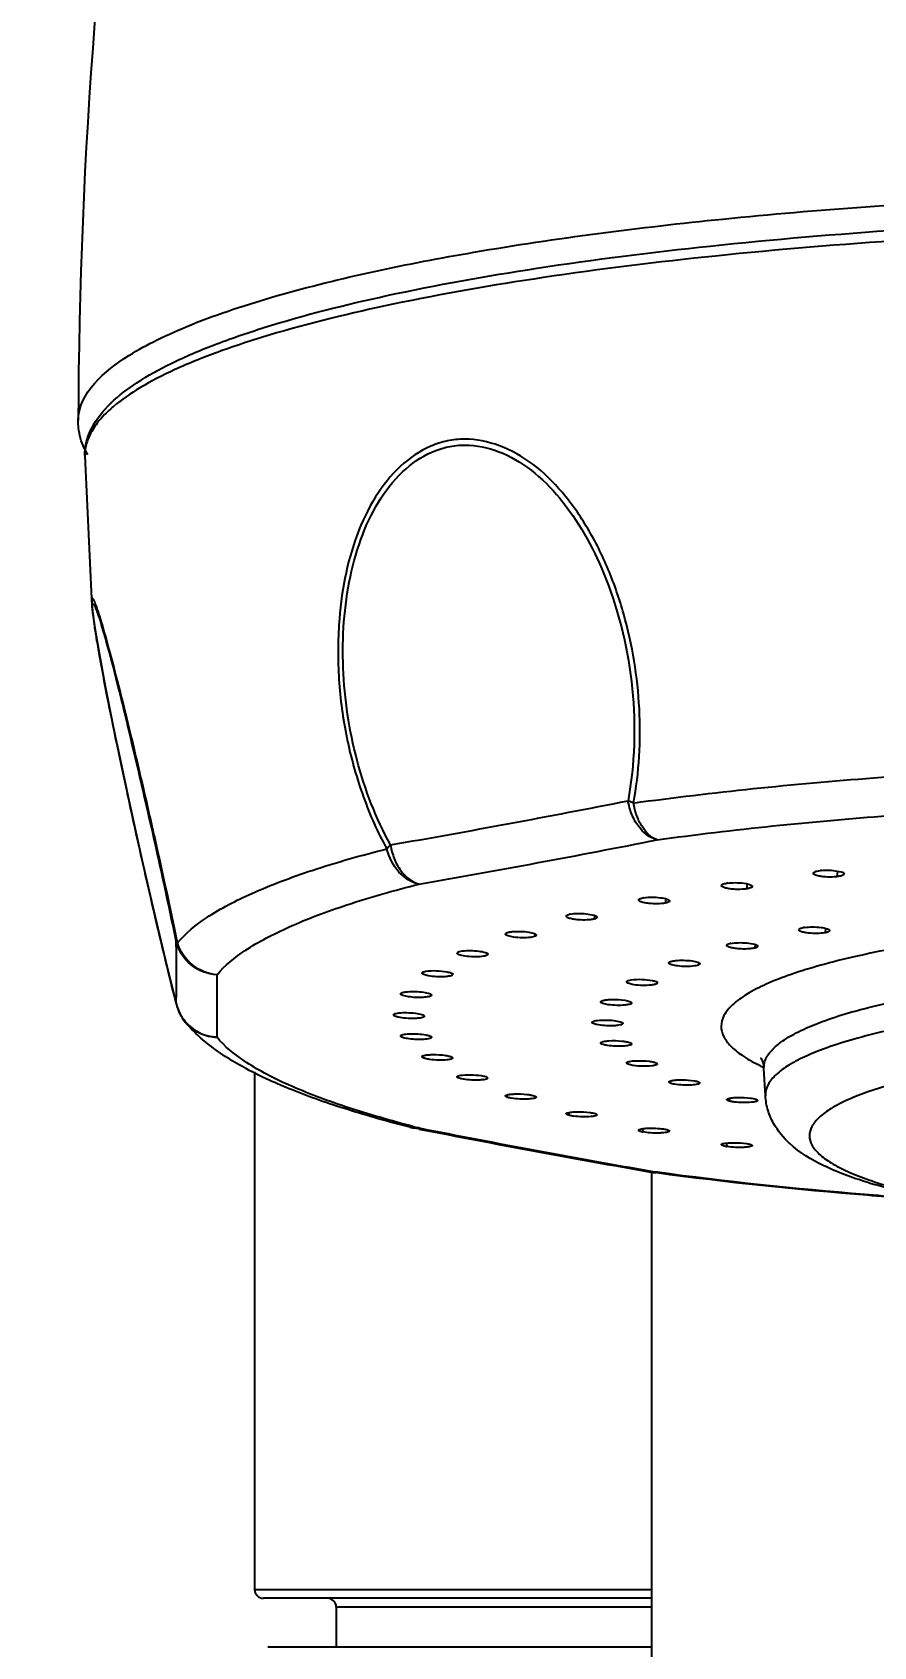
# Model space of a CAD drawing. Extents: x 0 to 1128, y 0 to 827.
# Drawn here: x 239.64 to 258.72, y 470.05 to 506.65 of the extents above; entities that cross this region are included whole.
import ezdxf

# ---------------------------------------------------------------- set-up
doc = ezdxf.new("R2010")
doc.units = 0
doc.header["$LTSCALE"] = 10
doc.header["$MEASUREMENT"] = 0
doc.header["$PDMODE"] = 3
doc.header["$PDSIZE"] = -10
doc.layers.get('0').update_dxf_attribs({"linetype": 'CONTINUOUS'})
doc.layers.get('DEFPOINTS').update_dxf_attribs({"linetype": 'CONTINUOUS'})
doc.layers.add('DEF_LAYER_ASSEM_MEMBER', color=7, linetype='CONTINUOUS')
doc.styles.add('Daelim Dimension', font='')
doc.styles.get('Daelim Dimension').set_extended_font_data('나눔고딕')
doc.dimstyles.new('DEFAULT', dxfattribs={"dimscale": 2, "dimtxt": 2, "dimasz": 2, "dimexe": 0, "dimexo": 2, "dimgap": 1, "dimtad": 1, "dimdec": 0, "dimzin": 9, "dimdsep": 46, "dimtxsty": 'Daelim Dimension', "dimcen": 0.5, "dimclrd": 5, "dimclre": 5, "dimclrt": 256, "dimadec": 1, "dimazin": 0, "dimtfac": 1, "dimtdec": 0, "dimtix": 1, "dimtmove": 0, "dimatfit": 3, "dimfxl": 1, "dimtolj": 1, "dimtzin": 1, "dimlwd": 9, "dimlwe": 9, "dimarcsym": 0})

# ---------------------------------------------------------------- blocks, each defined once
blk = doc.blocks.new('*D3')
at = {"color": 5, "lineweight": 9, "ltscale": 0.5, "transparency": 16777216}
for p, q in [((264.683, 541.259), (206.621, 541.259)), ((206.621, 537.259), (206.621, 346.147)), ((238.9, 342.147), (206.621, 342.147))]:
    blk.add_line(p, q, dxfattribs=at)
at = {"color": 5, "ltscale": 0.5, "transparency": 16777216}
for points in [[(205.954, 537.259), (207.287, 537.259), (206.621, 541.259)], [(205.954, 346.147), (207.287, 346.147), (206.621, 342.147)]]:
    blk.add_solid(points, dxfattribs=at)
at = {"layer": 'DEFPOINTS', "color": 0, "ltscale": 0.5, "transparency": 16777216}
for p in [(268.683, 541.259), (206.621, 342.147), (242.9, 342.147)]:
    blk.add_point(p, dxfattribs=at)
at = {"color": 7, "ltscale": 0.5, "transparency": 16777216, "insert": (199.177, 437.946), "char_height": 10, "attachment_point": 5, "rotation": 90, "style": 'Daelim Dimension'}
blk.add_mtext('\\A1;199', dxfattribs=at)

msp = doc.modelspace()

# ---------------------------------------------------------------- linework, layer by layer
at = {"layer": 'DEF_LAYER_ASSEM_MEMBER', "color": 7, "linetype": 'Continuous'}
for p, q in [((241.415, 498.237), (241.42, 498.242)), ((241.416, 498.237), (241.42, 498.241)), ((241.42, 498.242), (241.428, 498.249)), ((241.42, 498.241), (241.426, 498.247)), ((240.684, 497.847), (240.684, 497.851)), ((240.82, 497.222), (240.818, 497.226)), ((240.834, 497.057), (240.834, 497.05)), ((240.834, 497.05), (240.996, 493.647)), ((240.996, 493.647), (240.997, 493.635)), ((240.997, 493.635), (241.011, 493.501)), ((257.899, 487.635), (257.886, 487.507)), ((255.852, 487.343), (255.839, 487.23)), ((254.007, 487.006), (253.994, 486.908)), ((252.393, 486.627), (252.381, 486.546)), ((251.035, 486.211), (251.026, 486.149)), ((249.273, 485.772), (249.297, 485.8)), ((249.307, 485.804), (249.313, 485.806)), ((242.665, 485.608), (242.914, 484.602)), ((249.955, 485.766), (249.948, 485.723)), ((249.972, 485.745), (249.948, 485.723)), ((248.478, 485.318), (248.488, 485.337)), ((248.495, 485.341), (248.499, 485.343)), ((249.177, 485.29), (249.166, 485.275)), ((253.116, 485.119), (253.133, 485.142)), ((253.142, 485.146), (253.147, 485.148)), ((253.816, 485.097), (253.799, 485.079)), ((247.995, 484.848), (247.998, 484.859)), ((248.001, 484.863), (248.004, 484.866)), ((248.694, 484.819), (248.692, 484.813)), ((252.539, 484.683), (252.542, 484.685)), ((247.833, 484.371), (247.833, 484.373)), ((248.533, 484.344), (248.533, 484.342)), ((252.531, 484.666), (252.534, 484.678)), ((253.23, 484.643), (253.226, 484.635)), ((252.333, 484.2), (252.333, 484.203)), ((253.033, 484.18), (253.033, 484.178)), ((247.995, 483.893), (247.995, 483.894)), ((248.692, 483.874), (248.694, 483.864)), ((252.531, 483.734), (252.53, 483.735)), ((253.226, 483.725), (253.229, 483.713)), ((248.481, 483.416), (248.478, 483.423)), ((249.166, 483.412), (249.177, 483.395)), ((253.124, 483.27), (253.117, 483.281)), ((253.799, 483.281), (253.816, 483.259)), ((244.683, 483.079), (244.683, 471.347)), ((249.286, 482.952), (249.273, 482.967)), ((249.291, 482.984), (249.297, 482.946)), ((249.948, 482.965), (249.972, 482.94)), ((254.1, 482.829), (254.077, 482.849)), ((256.265, 482.541), (256.232, 483.16)), ((250.396, 482.512), (250.369, 482.533)), ((250.404, 482.558), (250.412, 482.506)), ((251.806, 482.158), (251.815, 482.095)), ((248.409, 481.786), (248.262, 481.814)), ((253.474, 481.792), (253.484, 481.719)), ((255.383, 481.467), (255.393, 481.386)), ((253.683, 480.809), (253.683, 466.852)), ((253.803, 480.79), (253.704, 480.804)), ((253.683, 471.147), (244.883, 471.147)), ((246.533, 470.947), (246.533, 470.047)), ((244.983, 470.047), (253.683, 470.047))]:
    msp.add_line(p, q, dxfattribs=at)
at = {"layer": 'DEF_LAYER_ASSEM_MEMBER', "color": 9, "linetype": 'Continuous'}
for p, q in [((241.481, 498.167), (241.47, 498.157)), ((240.834, 497.062), (240.834, 497.057)), ((257.63, 486.338), (257.617, 486.237)), ((256.034, 485.97), (256.022, 485.89)), ((254.748, 485.558), (254.739, 485.501)), ((253.805, 485.112), (253.799, 485.079)), ((242.908, 484.632), (242.914, 484.602)), ((252.533, 483.738), (252.534, 483.727)), ((253.128, 483.296), (253.133, 483.263)), ((254.107, 482.874), (254.115, 482.823)), ((256.232, 483.16), (256.231, 483.183)), ((256.264, 482.564), (256.265, 482.541)), ((255.446, 482.481), (255.456, 482.416)), ((248.261, 481.848), (248.205, 481.862)), ((248.413, 481.809), (248.262, 481.814)), ((253.67, 480.83), (253.708, 480.823)), ((253.808, 480.805), (253.704, 480.804)), ((253.708, 480.823), (253.808, 480.805)), ((244.683, 471.347), (253.683, 471.347)), ((253.683, 470.947), (246.533, 470.947))]:
    msp.add_line(p, q, dxfattribs=at)
at = {"layer": 'DEF_LAYER_ASSEM_MEMBER', "color": 7, "linetype": 'Continuous'}
msp.add_lwpolyline([(241.011, 493.501), (241.069, 493.095), (241.164, 492.539), (241.297, 491.831), (241.464, 490.989), (241.662, 490.037), (241.885, 489), (242.13, 487.899), (242.392, 486.757), (242.665, 485.608)], dxfattribs=at)
for centre, radius, start, end in [((362.193, 497.364), 121.509, 162.77531, 179.77007), ((242.476, 497.962), 1.813, 204.0786, 209.1175), ((257.635, 486.589), 1.065, 94.9673, 96.6952), ((255.522, 486.515), 0.855, 96.7046, 98.6959), ((253.608, 486.396), 0.643, 98.7337, 101.1284), ((251.925, 486.218), 0.447, 101.2128, 104.2452), ((257.252, 485.648), 0.716, 98.2601, 100.4717), ((255.569, 485.545), 0.458, 101.2905, 104.2499), ((243.885, 484.848), 1.002, 194.2262, 201.7581), ((243.888, 484.85), 1.006, 201.8175, 219.496), ((255.733, 483.134), 0.499, 3.0522, 6.6422), ((248.455, 482.796), 1, 255.783, 258.8909), ((300.596, 748.261), 271.538, 258.91922, 260.0476), ((253.607, 482.345), 0.637, 256.6809, 258.8555), ((255.536, 482.319), 0.943, 259.6264, 261.2872), ((253.839, 481.795), 1, 260.0487, 262.2308), ((244.883, 471.347), 0.2, 180, 270), ((246.333, 470.947), 0.2, 0, 90)]:
    msp.add_arc(centre, radius, start, end, dxfattribs=at)
at = {"layer": 'DEF_LAYER_ASSEM_MEMBER', "color": 9, "linetype": 'Continuous'}
for centre, radius, start, end in [((243.52, 495.759), 3.155, 130.533, 131.8295), ((86.27, 453.296), 160.025, 11.80996, 13.61145), ((384.335, 520.199), 145.826, 191.74119, 192.19966), ((206.531, 724.989), 240.325, 279.87946, 281.18513), ((207.094, 724.592), 240.824, 279.87946, 281.18513), ((165.891, 485.321), 77.02, 0.00262, 0.54074), ((175.1, 485.314), 67.811, 359.42385, 0.00918), ((165.04, 484.548), 78.795, 0.00831, 0.53506), ((243.847, 484.847), 0.964, 192.8794, 194.6659), ((243.863, 484.851), 0.98, 194.6934, 207.9027), ((243.869, 484.856), 0.987, 207.9671, 222.8723), ((174.4, 484.555), 69.435, 359.42997, 0.00306), ((258.113, 487.268), 4.498, 243.3886, 244.6358), ((258.258, 487.572), 4.835, 244.6248, 244.9549), ((248.364, 482.438), 0.631, 255.8241, 260.6759), ((255.805, 510.987), 30.101, 255.4844, 255.7836), ((248.366, 482.453), 0.647, 260.73, 274.1807), ((300.869, 748.937), 272.23, 258.89012, 260.01561), ((253.751, 481.292), 0.49, 260.077, 264.4745), ((253.752, 481.304), 0.502, 264.5304, 276.5113)]:
    msp.add_arc(centre, radius, start, end, dxfattribs=at)
for points, start_tangent, end_tangent in [([(245.175, 500.675), (249.651, 501.666), (255.302, 502.42), (261.779, 502.892), (268.683, 503.053)], (0.961108, 0.276174), (1, 0)), ([(268.683, 502.235), (259.43, 501.941), (255.135, 501.581), (251.228, 501.092), (247.821, 500.487), (245.01, 499.784), (243.854, 499.402), (242.876, 499.004), (242.084, 498.591), (241.481, 498.167)], (-1, 0), (-0.762953, -0.646454)), ([(241.416, 498.11), (241.284, 497.985), (240.99, 497.604)], (-0.745043, -0.667017), (-0.496226, -0.868194)), ([(240.99, 497.604), (240.874, 497.334), (240.834, 497.062)], (-0.496226, -0.868194), (-0.00527, -0.999986)), ([(253.272, 489.178), (253.403, 490.232), (253.406, 491.316), (253.052, 493.463), (252.701, 494.475), (252.235, 495.405), (251.661, 496.216), (250.988, 496.862), (250.234, 497.278), (249.446, 497.428), (249.055, 497.389), (248.678, 497.268), (247.992, 496.813), (247.428, 496.121), (247.006, 495.255), (246.731, 494.272), (246.595, 493.22)], (0.191596, 0.981474), (-0.066487, -0.997787)), ([(247.765, 488.228), (247.008, 490.145), (246.693, 492.242), (246.856, 494.315), (247.135, 495.266), (247.555, 496.101), (248.116, 496.757), (248.795, 497.173), (249.166, 497.272), (249.549, 497.292), (250.314, 497.107), (251.035, 496.658), (251.674, 495.998), (252.647, 494.261)], (-0.480943, 0.876752), (0.366926, -0.93025)), ([(252.647, 494.261), (253.244, 491.77), (253.149, 489.229)], (0.366926, -0.93025), (-0.182569, -0.983193)), ([(241.083, 493.674), (241.035, 493.784), (241.017, 493.812), (241.004, 493.821), (240.999, 493.817), (240.995, 493.809), (240.992, 493.795), (240.99, 493.776), (240.991, 493.722), (240.996, 493.646)], (-0.358533, 0.933517), (0.087578, -0.996158)), ([(241.561, 490.525), (241.344, 491.593), (241.169, 492.524), (241.102, 492.911), (241.052, 493.232), (241.021, 493.475), (241.011, 493.629)], (-0.20326, 0.979125), (0.007705, 0.99997)), ([(241.011, 493.629), (241.012, 493.661), (241.017, 493.681), (241.024, 493.689), (241.033, 493.685), (241.046, 493.669), (241.06, 493.642), (241.077, 493.605), (241.097, 493.556)], (0.007705, 0.99997), (0.354538, -0.935042)), ([(242.937, 486.008), (242.435, 488.328), (242.172, 489.482), (241.912, 490.588), (241.661, 491.61), (241.43, 492.503), (241.232, 493.217), (241.083, 493.674)], (-0.202307, 0.979322), (-0.358533, 0.933517)), ([(241.097, 493.556), (241.223, 493.167), (241.391, 492.571), (241.586, 491.819), (241.801, 490.955)], (0.354538, -0.935042), (0.236656, -0.971594)), ([(246.595, 493.22), (246.601, 491.895), (246.791, 490.575), (247.154, 489.307), (247.682, 488.138)], (-0.066487, -0.997787), (0.489992, -0.871727)), ([(253.272, 489.178), (258.715, 489.748), (264.73, 490.06)], (0.990821, 0.135181), (0.999593, 0.02853)), ([(242.908, 484.632), (242.364, 486.882), (241.803, 489.383)], (-0.245603, 0.969371), (-0.21126, 0.97743)), ([(253.273, 489.178), (253.24, 489.19), (253.149, 489.229)], (-0.93609, 0.351761), (-0.909554, 0.415585)), ([(253.808, 488.343), (253.387, 488.65), (253.237, 488.919), (253.149, 489.229)], (-0.968641, 0.248465), (-0.161109, 0.986937)), ([(253.808, 488.343), (253.474, 488.636), (253.35, 488.887), (253.273, 489.178)], (-0.946793, 0.321842), (-0.169963, 0.98545)), ([(253.808, 488.343), (259.062, 488.893), (264.868, 489.194)], (0.990821, 0.135181), (0.999593, 0.028531)), ([(242.937, 486.008), (243.596, 486.577), (244.618, 487.126), (245.986, 487.65), (247.682, 488.138)], (0.636716, 0.771098), (0.969371, 0.2456)), ([(247.765, 488.228), (247.743, 488.205), (247.683, 488.139)], (-0.712136, -0.702042), (-0.639611, -0.768699)), ([(248.413, 487.34), (247.957, 487.61), (247.683, 488.139)], (-0.980589, 0.196077), (-0.231348, 0.972871)), ([(247.765, 488.228), (247.849, 487.917), (247.996, 487.648), (248.413, 487.34)], (0.149454, -0.988769), (0.968182, -0.250247)), ([(243.832, 485.283), (244.469, 485.832), (245.455, 486.363), (246.776, 486.868), (248.413, 487.34)], (0.636719, 0.771096), (0.969371, 0.2456)), ([(282.106, 484.114), (282.041, 484.358), (281.848, 484.601), (281.528, 484.838), (281.084, 485.069), (280.521, 485.29), (279.843, 485.5), (279.059, 485.697), (278.174, 485.879), (276.14, 486.189), (273.82, 486.42), (271.302, 486.562), (268.683, 486.609), (266.064, 486.562), (263.547, 486.42), (261.226, 486.189), (259.192, 485.879), (258.307, 485.697), (257.523, 485.5), (256.846, 485.29), (256.282, 485.069), (255.839, 484.838), (255.519, 484.601), (255.325, 484.358), (255.261, 484.114)], (0, 1), (0, -1)), ([(242.937, 486.008), (242.927, 486.017), (242.908, 486.047)], (-0.755183, 0.655514), (-0.352005, 0.935998)), ([(243.832, 485.283), (243.239, 485.513), (242.908, 486.047)], (-0.998743, 0.05013), (-0.223553, 0.974692)), ([(243.832, 485.283), (243.273, 485.508), (242.937, 486.008)], (-0.996787, 0.0801), (-0.286247, 0.958156)), ([(256.254, 483.322), (256.38, 483.539), (256.615, 483.754), (256.959, 483.963), (257.407, 484.165), (258.599, 484.541), (260.15, 484.869), (262.006, 485.137), (264.098, 485.336), (268.693, 485.498), (273.287, 485.334), (275.378, 485.135), (277.231, 484.867), (278.779, 484.538), (279.968, 484.161), (280.414, 483.959), (280.756, 483.75), (280.99, 483.536), (281.113, 483.318)], (0.307837, 0.951439), (0.300179, -0.953883)), ([(281.102, 482.564), (281.042, 482.791), (280.863, 483.015), (280.567, 483.235), (280.156, 483.448), (279.635, 483.653), (279.009, 483.847), (278.283, 484.029), (277.464, 484.197), (275.583, 484.484), (273.436, 484.697), (271.106, 484.829), (268.683, 484.873), (266.26, 484.829), (263.931, 484.697), (261.784, 484.484), (259.902, 484.197), (259.083, 484.029), (258.357, 483.847), (257.731, 483.653), (257.21, 483.448), (256.799, 483.235), (256.503, 483.015), (256.324, 482.791), (256.264, 482.564)], (0, 1), (0, -1)), ([(243.832, 483.865), (243.433, 483.96), (243.112, 484.211)], (-0.999729, 0.023266), (-0.63684, 0.770996)), ([(243.145, 484.184), (243.457, 483.958), (243.832, 483.865)], (0.680561, -0.732692), (0.998701, -0.05095)), ([(255.261, 484.114), (255.313, 483.893), (255.472, 483.673), (255.734, 483.457), (256.098, 483.246)], (0, -1), (0.893972, -0.448122)), ([(248.205, 481.862), (246.646, 482.324), (245.387, 482.816), (244.445, 483.332), (243.832, 483.865)], (-0.967581, 0.252561), (-0.636719, 0.771096)), ([(280.103, 481.633), (280.048, 481.841), (279.884, 482.047), (279.611, 482.25), (279.234, 482.446), (278.755, 482.634), (278.178, 482.813), (277.511, 482.98), (276.758, 483.135), (275.028, 483.399), (273.053, 483.595), (270.911, 483.716), (268.683, 483.756), (266.455, 483.716), (264.313, 483.595), (262.338, 483.399), (260.608, 483.135), (259.855, 482.98), (259.188, 482.813), (258.612, 482.634), (258.132, 482.446), (257.755, 482.25), (257.483, 482.047), (257.318, 481.841), (257.263, 481.633)], (0, 1), (0, -1)), ([(256.231, 483.183), (256.254, 483.322)], (0, 1), (0.307837, 0.951439)), ([(257.263, 481.633), (257.318, 481.425), (257.483, 481.219), (257.755, 481.017), (258.132, 480.821), (258.612, 480.632), (259.188, 480.454), (259.855, 480.286), (260.608, 480.132), (262.338, 479.868), (264.313, 479.672), (266.455, 479.551), (268.683, 479.51), (270.911, 479.551), (273.053, 479.672), (275.028, 479.868), (276.758, 480.132), (277.511, 480.286), (278.178, 480.454), (278.755, 480.632), (279.234, 480.821), (279.611, 481.017), (279.884, 481.219), (280.048, 481.425), (280.103, 481.633)], (0, -1), (0, 1)), ([(260.19, 480.174), (258.507, 480.3), (253.808, 480.805)], (-0.997781, 0.066577), (-0.990821, 0.135181))]:
    msp.add_spline(points, degree=3, dxfattribs=dict(at, start_tangent=start_tangent, end_tangent=end_tangent))
at = {"layer": 'DEF_LAYER_ASSEM_MEMBER', "color": 7, "linetype": 'Continuous'}
for points, start_tangent, end_tangent in [([(241.426, 498.247), (242.016, 498.708), (242.795, 499.147), (243.755, 499.562), (244.894, 499.957), (247.682, 500.682), (251.086, 501.304), (255.009, 501.808), (259.335, 502.178), (268.683, 502.481), (278.031, 502.178), (282.358, 501.808), (286.28, 501.304), (289.684, 500.681), (292.472, 499.957), (293.611, 499.562), (294.571, 499.146), (295.35, 498.708), (295.941, 498.247)], (0.720362, 0.693598), (0.720348, -0.693613)), ([(240.684, 497.851), (241.833, 499.324), (242.471, 499.677), (243.243, 500.022), (245.175, 500.675)], (0.004101, 0.999992), (0.961108, 0.276174)), ([(240.834, 497.059), (240.875, 497.378), (240.99, 497.679), (241.415, 498.237)], (0, 1), (0.717128, 0.696941)), ([(240.818, 497.226), (240.693, 497.683), (240.684, 497.846)], (-0.404544, 0.914519), (0, 1)), ([(257.349, 487.581), (257.389, 487.619), (257.441, 487.635), (257.511, 487.646)], (-0.174922, 0.984582), (0.993094, 0.11732)), ([(257.543, 487.649), (257.605, 487.653), (257.802, 487.648)], (0.996224, 0.086818), (0.995939, -0.090027)), ([(257.802, 487.648), (257.984, 487.615), (258.034, 487.591), (258.048, 487.566)], (0.995939, -0.090027), (-0.177818, -0.984063)), ([(255.266, 487.301), (255.296, 487.335), (255.337, 487.349), (255.393, 487.36)], (-0.178968, 0.983855), (0.988352, 0.152187)), ([(255.585, 487.22), (255.464, 487.23), (255.363, 487.249), (255.294, 487.274), (255.266, 487.301)], (-0.998954, 0.045733), (-0.178968, 0.983855)), ([(255.422, 487.364), (255.481, 487.369), (255.676, 487.369)], (0.993113, 0.117163), (0.997916, -0.064524)), ([(255.676, 487.369), (255.888, 487.336), (255.923, 487.324), (255.948, 487.31), (255.966, 487.283)], (0.997916, -0.064524), (-0.174217, -0.984707)), ([(255.966, 487.283), (255.93, 487.253), (255.839, 487.23)], (-0.174217, -0.984707), (-0.988333, -0.152311)), ([(257.625, 487.502), (257.518, 487.514), (257.431, 487.533), (257.372, 487.556), (257.349, 487.581)], (-0.997539, 0.07011), (-0.174922, 0.984582)), ([(257.886, 487.507), (257.826, 487.502), (257.625, 487.502)], (-0.99314, -0.116927), (-0.997539, 0.07011)), ([(258.048, 487.566), (258.035, 487.548), (258.002, 487.531), (257.886, 487.507)], (-0.177818, -0.984063), (-0.993082, -0.117426)), ([(253.39, 486.975), (253.411, 487.004), (253.442, 487.016), (253.484, 487.027)], (-0.17846, 0.983947), (0.980918, 0.19442)), ([(253.411, 486.951), (253.403, 486.957), (253.39, 486.975)], (-0.853959, 0.52034), (-0.17846, 0.983947)), ([(253.422, 486.945), (253.411, 486.951)], (-0.897803, 0.440397), (-0.853959, 0.52034)), ([(253.621, 486.9), (253.503, 486.919), (253.422, 486.945)], (-0.994289, 0.10672), (-0.897803, 0.440397)), ([(253.511, 487.031), (253.69, 487.043), (253.884, 487.031)], (0.988297, 0.152542), (0.991897, -0.127041)), ([(253.994, 486.908), (253.821, 486.892), (253.621, 486.9)], (-0.981029, -0.193862), (-0.994289, 0.10672)), ([(253.884, 487.031), (254.037, 486.998), (254.078, 486.976), (254.089, 486.954)], (0.991897, -0.127041), (-0.176353, -0.984327)), ([(254.089, 486.954), (254.062, 486.929), (253.994, 486.908)], (-0.176353, -0.984327), (-0.980888, -0.194571)), ([(255.839, 487.23), (255.783, 487.224), (255.585, 487.22)], (-0.988422, -0.151729), (-0.998954, 0.045733)), ([(251.749, 486.608), (251.763, 486.631), (251.815, 486.652)], (-0.176894, 0.98423), (0.968716, 0.248172)), ([(252.022, 486.529), (251.916, 486.542), (251.829, 486.561), (251.772, 486.583), (251.749, 486.608)], (-0.996774, 0.080262), (-0.176894, 0.98423)), ([(251.838, 486.657), (252.006, 486.673), (252.202, 486.666)], (0.980675, 0.195645), (0.995113, -0.098745)), ([(252.281, 486.53), (252.221, 486.526), (252.022, 486.529)], (-0.99549, -0.094868), (-0.996774, 0.080262)), ([(252.202, 486.666), (252.384, 486.632), (252.434, 486.608), (252.448, 486.584)], (0.995113, -0.098745), (-0.176329, -0.984331)), ([(252.381, 486.546), (252.36, 486.541), (252.281, 486.53)], (-0.968899, -0.247456), (-0.99549, -0.094868)), ([(252.448, 486.584), (252.429, 486.563), (252.381, 486.546)], (-0.176329, -0.984331), (-0.968666, -0.248366)), ([(250.369, 486.205), (250.371, 486.214), (250.385, 486.228), (250.412, 486.241)], (-0.177836, 0.98406), (0.947174, 0.320721)), ([(250.37, 486.2), (250.37, 486.203), (250.369, 486.205)], (-0.416351, 0.909204), (-0.177836, 0.98406)), ([(250.556, 486.137), (250.428, 486.165), (250.389, 486.182), (250.37, 486.2)], (-0.989626, 0.143671), (-0.416351, 0.909204)), ([(250.412, 486.241), (250.432, 486.246)], (0.947594, 0.319477), (0.968003, 0.250939)), ([(250.432, 486.246), (250.452, 486.251), (250.526, 486.262)], (0.968003, 0.250939), (0.995045, 0.099422)), ([(250.526, 486.262), (250.714, 486.267), (250.904, 486.249)], (0.995045, 0.099422), (0.986687, -0.16263)), ([(250.904, 486.249), (251.028, 486.217), (251.06, 486.198), (251.069, 486.179)], (0.986687, -0.16263), (-0.176698, -0.984265)), ([(251.025, 486.149), (251.007, 486.143), (250.937, 486.13)], (-0.947503, -0.319746), (-0.991832, -0.127549)), ([(251.069, 486.179), (251.065, 486.171), (251.025, 486.149)], (-0.176698, -0.984265), (-0.947084, -0.320986)), ([(257.02, 486.3), (257.044, 486.329), (257.077, 486.342), (257.122, 486.352)], (-0.179513, 0.983756), (0.983141, 0.182848)), ([(257.047, 486.274), (257.036, 486.28), (257.02, 486.3)], (-0.88886, 0.458178), (-0.179513, 0.983756)), ([(257.242, 486.23), (257.125, 486.248), (257.047, 486.274)], (-0.994538, 0.104378), (-0.88886, 0.458178)), ([(257.149, 486.357), (257.331, 486.368), (257.525, 486.357)], (0.989524, 0.14437), (0.992072, -0.125674)), ([(257.617, 486.237), (257.441, 486.221), (257.242, 486.23)], (-0.983189, -0.182591), (-0.994538, 0.104378)), ([(257.525, 486.357), (257.67, 486.325), (257.709, 486.305), (257.719, 486.284)], (0.992072, -0.125674), (-0.175369, -0.984503)), ([(257.719, 486.284), (257.69, 486.258), (257.617, 486.237)], (-0.175369, -0.984503), (-0.983115, -0.182987)), ([(249.297, 485.8), (249.307, 485.804)], (0.905776, 0.423756), (0.936091, 0.351759)), ([(249.313, 485.806), (249.329, 485.811), (249.395, 485.824)], (0.945239, 0.32638), (0.991079, 0.133275)), ([(249.395, 485.824), (249.574, 485.833), (249.769, 485.82)], (0.991079, 0.133275), (0.991478, -0.130275)), ([(249.769, 485.82), (249.921, 485.787), (249.961, 485.766), (249.972, 485.745)], (0.991478, -0.130275), (-0.183864, -0.982952)), ([(250.937, 486.13), (250.752, 486.122), (250.556, 486.137)], (-0.991832, -0.127549), (-0.989626, 0.143671)), ([(255.389, 485.946), (255.404, 485.969), (255.456, 485.989)], (-0.176857, 0.984237), (0.968763, 0.24799)), ([(255.664, 485.872), (255.557, 485.883), (255.47, 485.901), (255.412, 485.923), (255.389, 485.946)], (-0.997456, 0.071284), (-0.176857, 0.984237)), ([(255.479, 485.995), (255.647, 486.011), (255.843, 486.005)], (0.980386, 0.197089), (0.995926, -0.090178)), ([(255.922, 485.874), (255.861, 485.869), (255.664, 485.872)], (-0.995079, -0.099083), (-0.997456, 0.071284)), ([(255.843, 486.005), (256.025, 485.974), (256.074, 485.951), (256.089, 485.928)], (0.995926, -0.090178), (-0.176344, -0.984329)), ([(256.022, 485.89), (256, 485.885), (255.922, 485.874)], (-0.968852, -0.247641), (-0.995079, -0.099083)), ([(256.089, 485.928), (256.07, 485.908), (256.022, 485.89)], (-0.176344, -0.984329), (-0.968714, -0.24818)), ([(249.274, 485.768), (249.274, 485.77), (249.273, 485.772)], (-0.435008, 0.900427), (-0.173151, 0.984895)), ([(249.5, 485.7), (249.345, 485.729), (249.297, 485.748), (249.274, 485.768)], (-0.993515, 0.113702), (-0.435008, 0.900427)), ([(249.874, 485.703), (249.699, 485.69), (249.5, 485.7)], (-0.986011, -0.166681), (-0.993515, 0.113702)), ([(249.948, 485.723), (249.934, 485.717), (249.874, 485.703)], (-0.905593, -0.424148), (-0.986011, -0.166681)), ([(254.077, 485.549), (254.078, 485.558), (254.115, 485.583)], (-0.177503, 0.98412), (0.939371, 0.342903)), ([(254.08, 485.543), (254.078, 485.546), (254.077, 485.549)], (-0.506633, 0.862162), (-0.177503, 0.98412)), ([(254.274, 485.483), (254.142, 485.509), (254.101, 485.526), (254.08, 485.543)], (-0.992118, 0.12531), (-0.506633, 0.862162)), ([(254.115, 485.583), (254.134, 485.589)], (0.939665, 0.342095), (0.963089, 0.269185)), ([(254.134, 485.589), (254.153, 485.593), (254.225, 485.605)], (0.963089, 0.269185), (0.993675, 0.112296)), ([(254.225, 485.605), (254.412, 485.612), (254.603, 485.597)], (0.993675, 0.112296), (0.989523, -0.144373)), ([(254.654, 485.482), (254.472, 485.471), (254.274, 485.483)], (-0.989969, -0.141286), (-0.992118, 0.12531)), ([(254.603, 485.597), (254.733, 485.567), (254.767, 485.548), (254.777, 485.529)], (0.989523, -0.144373), (-0.177643, -0.984095)), ([(254.739, 485.501), (254.722, 485.495), (254.654, 485.482)], (-0.939561, -0.342382), (-0.989969, -0.141286)), ([(254.777, 485.529), (254.773, 485.522), (254.739, 485.501)], (-0.177643, -0.984095), (-0.939267, -0.343187)), ([(248.621, 485.259), (248.518, 485.287), (248.489, 485.302), (248.477, 485.318)], (-0.983468, 0.181085), (-0.169472, 0.985535)), ([(248.488, 485.337), (248.491, 485.339), (248.495, 485.341)], (0.811383, 0.584514), (0.880048, 0.474885)), ([(248.499, 485.343), (248.512, 485.349), (248.568, 485.363)], (0.899474, 0.436975), (0.984693, 0.1743)), ([(248.568, 485.363), (248.801, 485.376), (249.049, 485.35)], (0.984693, 0.1743), (0.980365, -0.197191)), ([(249.007, 485.24), (248.811, 485.238), (248.621, 485.259)], (-0.997018, -0.077175), (-0.983468, 0.181085)), ([(249.166, 485.275), (249.108, 485.254), (249.007, 485.24)], (-0.810952, -0.585113), (-0.997018, -0.077175)), ([(249.049, 485.35), (249.146, 485.322), (249.177, 485.29)], (0.980365, -0.197191), (-0.181321, -0.983424)), ([(253.243, 485.065), (253.152, 485.09), (253.127, 485.104), (253.116, 485.119)], (-0.981757, 0.190138), (-0.168949, 0.985625)), ([(253.133, 485.142), (253.137, 485.144), (253.142, 485.146)], (0.868606, 0.495503), (0.913022, 0.407911)), ([(253.147, 485.148), (253.161, 485.154), (253.222, 485.167)], (0.925814, 0.377981), (0.987413, 0.158163)), ([(253.222, 485.167), (253.462, 485.179), (253.705, 485.153)], (0.987413, 0.158163), (0.977893, -0.209107)), ([(253.628, 485.045), (253.429, 485.043), (253.243, 485.065)], (-0.997502, -0.070638), (-0.981757, 0.190138)), ([(253.799, 485.079), (253.733, 485.058), (253.628, 485.045)], (-0.868335, -0.495979), (-0.997502, -0.070638)), ([(253.705, 485.153), (253.79, 485.127), (253.816, 485.097)], (0.977893, -0.209107), (-0.184026, -0.982921)), ([(248.175, 484.785), (248.046, 484.813), (248.01, 484.831), (247.995, 484.848)], (-0.989312, 0.145817), (-0.177177, 0.984179)), ([(247.998, 484.859), (247.999, 484.861), (248.001, 484.863)], (0.565745, 0.824581), (0.743893, 0.668298)), ([(248.004, 484.866), (248.013, 484.871), (248.058, 484.886)], (0.792348, 0.61007), (0.973945, 0.226783)), ([(248.058, 484.886), (248.078, 484.89), (248.153, 484.9)], (0.973945, 0.226783), (0.996477, 0.083867)), ([(248.153, 484.9), (248.333, 484.903), (248.516, 484.887), (248.65, 484.856), (248.685, 484.838), (248.694, 484.819)], (0.996477, 0.083867), (-0.174465, -0.984663)), ([(248.692, 484.813), (248.671, 484.798), (248.631, 484.786), (248.503, 484.77), (248.338, 484.769), (248.175, 484.785)], (-0.564622, -0.82535), (-0.989312, 0.145817)), ([(252.534, 484.678), (252.537, 484.68), (252.539, 484.683)], (0.650611, 0.759411), (0.790191, 0.612861)), ([(252.542, 484.685), (252.552, 484.69), (252.6, 484.706)], (0.827528, 0.561425), (0.975827, 0.218545)), ([(252.6, 484.706), (252.621, 484.71), (252.698, 484.719)], (0.975827, 0.218545), (0.996447, 0.084219)), ([(252.698, 484.719), (252.789, 484.724), (253.076, 484.706)], (0.996447, 0.084219), (0.987273, -0.159035)), ([(253.076, 484.706), (253.192, 484.677), (253.222, 484.66), (253.23, 484.643)], (0.987273, -0.159035), (-0.175555, -0.98447)), ([(247.833, 484.373), (247.834, 484.376), (247.835, 484.38)], (0.005339, 0.999986), (0.504676, 0.863309)), ([(247.938, 484.322), (247.863, 484.346), (247.833, 484.371)], (-0.97588, 0.218307), (-0.179515, 0.983755)), ([(247.835, 484.38), (247.84, 484.386), (247.873, 484.402)], (0.504676, 0.863309), (0.954413, 0.298488)), ([(247.873, 484.402), (247.89, 484.406), (247.956, 484.417)], (0.954413, 0.298488), (0.993217, 0.116275)), ([(248.533, 484.342), (248.515, 484.324), (248.47, 484.309), (248.401, 484.298), (248.313, 484.293), (248.115, 484.297), (247.938, 484.322)], (-0.180117, -0.983645), (-0.97588, 0.218307)), ([(247.956, 484.417), (248.135, 484.425), (248.33, 484.411), (248.478, 484.381), (248.519, 484.363), (248.533, 484.344)], (0.993217, 0.116275), (0.004382, -0.99999)), ([(252.701, 484.605), (252.579, 484.632), (252.544, 484.649), (252.53, 484.666)], (-0.98957, 0.144055), (-0.175257, 0.984523)), ([(253.088, 484.596), (252.898, 484.589), (252.701, 484.605)], (-0.994123, -0.108259), (-0.98957, 0.144055)), ([(253.226, 484.635), (253.179, 484.612), (253.088, 484.596)], (-0.649729, -0.760166), (-0.994123, -0.108259)), ([(243.661, 483.686), (243.51, 483.809), (243.112, 484.211)], (-0.788661, 0.614828), (-0.636719, 0.771096)), ([(247.995, 483.894), (248.007, 483.911), (248.046, 483.926), (248.192, 483.944), (248.386, 483.942), (248.567, 483.92)], (-0.109279, 0.994011), (0.982417, -0.186702)), ([(252.333, 484.203), (252.334, 484.206), (252.335, 484.209)], (0.003616, 0.999993), (0.501985, 0.864876)), ([(252.439, 484.153), (252.363, 484.175), (252.333, 484.2)], (-0.977854, 0.20929), (-0.179578, 0.983744)), ([(252.335, 484.209), (252.34, 484.215), (252.373, 484.232)], (0.501985, 0.864876), (0.952057, 0.305919)), ([(252.373, 484.232), (252.39, 484.236), (252.456, 484.248)], (0.952057, 0.305919), (0.992183, 0.124792)), ([(253.033, 484.178), (253.015, 484.16), (252.97, 484.145), (252.901, 484.133), (252.814, 484.127), (252.615, 484.13), (252.439, 484.153)], (-0.180142, -0.983641), (-0.977854, 0.20929)), ([(252.456, 484.248), (252.635, 484.257), (252.83, 484.246), (252.978, 484.217), (253.019, 484.199), (253.033, 484.18)], (0.992183, 0.124792), (0.002662, -0.999996)), ([(248.209, 481.826), (246.771, 482.232), (245.533, 482.671), (244.5, 483.148), (243.661, 483.686)], (-0.969371, 0.2456), (-0.788661, 0.614828)), ([(247.998, 483.887), (247.996, 483.89), (247.995, 483.893)], (-0.55846, 0.829531), (-0.158111, 0.987421)), ([(248.523, 483.819), (248.359, 483.817), (248.191, 483.83), (248.06, 483.856), (248.019, 483.871), (247.998, 483.887)], (-0.997844, -0.065627), (-0.563423, 0.826169)), ([(248.694, 483.864), (248.681, 483.849), (248.646, 483.836), (248.523, 483.819)], (-0.176807, -0.984246), (-0.997844, -0.065627)), ([(248.567, 483.92), (248.651, 483.899), (248.692, 483.874)], (0.982417, -0.186702), (0.564483, -0.825445)), ([(252.53, 483.735), (252.55, 483.757), (252.614, 483.776)], (-0.175269, 0.984521), (0.984363, 0.176153)), ([(252.534, 483.727), (252.532, 483.73), (252.531, 483.734)], (-0.646457, 0.762951), (-0.272113, 0.962265)), ([(252.678, 483.681), (252.583, 483.702), (252.534, 483.727)], (-0.987398, 0.158254), (-0.648828, 0.760935)), ([(252.614, 483.776), (252.637, 483.779), (252.718, 483.787)], (0.984363, 0.176153), (0.998057, 0.062311)), ([(253.069, 483.666), (252.872, 483.663), (252.678, 483.681)], (-0.996537, -0.08315), (-0.987398, 0.158254)), ([(252.718, 483.787), (253.008, 483.781), (253.094, 483.769)], (0.998057, 0.062311), (0.985514, -0.169596)), ([(253.23, 483.713), (253.217, 483.698), (253.184, 483.685), (253.069, 483.666)], (-0.174683, -0.984625), (-0.996537, -0.08315)), ([(253.094, 483.769), (253.181, 483.748), (253.226, 483.725)], (0.985514, -0.169596), (0.649664, -0.760221)), ([(248.477, 483.423), (248.492, 483.442), (248.541, 483.457)], (-0.173879, 0.984767), (0.978779, 0.204919)), ([(248.488, 483.409), (248.481, 483.416)], (-0.808659, 0.588277), (-0.628552, 0.777768)), ([(248.652, 483.364), (248.548, 483.385), (248.488, 483.409)], (-0.990102, 0.140352), (-0.810462, 0.585791)), ([(248.541, 483.457), (248.561, 483.461), (248.636, 483.47)], (0.978779, 0.204919), (0.997266, 0.073898)), ([(248.636, 483.47), (248.726, 483.473), (249.014, 483.455)], (0.997266, 0.073898), (0.98877, -0.149447)), ([(249.042, 483.353), (248.851, 483.348), (248.652, 483.364)], (-0.995414, -0.095663), (-0.990102, 0.140352)), ([(249.014, 483.455), (249.11, 483.435), (249.166, 483.412)], (0.98877, -0.149447), (0.810848, -0.585257)), ([(249.177, 483.395), (249.166, 483.382), (249.139, 483.37), (249.042, 483.353)], (-0.168128, -0.985765), (-0.995414, -0.095663)), ([(253.116, 483.281), (253.128, 483.298), (253.168, 483.313)], (-0.177611, 0.984101), (0.96897, 0.247179)), ([(253.133, 483.263), (253.124, 483.27)], (-0.867362, 0.497678), (-0.75759, 0.652731)), ([(253.202, 483.24), (253.18, 483.245), (253.133, 483.263)], (-0.973609, 0.22822), (-0.868052, 0.496473)), ([(253.168, 483.313), (253.187, 483.318), (253.258, 483.328)], (0.96897, 0.247179), (0.995066, 0.099215)), ([(253.698, 483.219), (253.443, 483.211), (253.202, 483.24)], (-0.992264, -0.124145), (-0.973609, 0.22822)), ([(253.258, 483.328), (253.345, 483.333), (253.634, 483.321)], (0.995066, 0.099215), (0.991984, -0.126361)), ([(253.634, 483.321), (253.736, 483.303), (253.799, 483.281)], (0.991984, -0.126361), (0.868296, -0.496046)), ([(253.816, 483.259), (253.807, 483.247), (253.783, 483.236), (253.698, 483.219)], (-0.167754, -0.985829), (-0.992264, -0.124145)), ([(256.174, 483.375), (256.161, 483.389), (256.175, 483.365), (256.19, 483.336), (256.205, 483.297), (256.229, 483.191)], (-0.712646, 0.701523), (0.115709, -0.993283)), ([(249.273, 482.967), (249.274, 482.975), (249.288, 482.986), (249.313, 482.995)], (-0.181524, 0.983387), (0.962123, 0.272614)), ([(249.297, 482.946), (249.286, 482.952)], (-0.904651, 0.426153), (-0.837671, 0.546175)), ([(249.373, 482.923), (249.35, 482.929), (249.297, 482.946)], (-0.978064, 0.208304), (-0.905374, 0.424615)), ([(249.313, 482.995), (249.33, 483), (249.396, 483.01)], (0.962123, 0.272614), (0.994435, 0.105355)), ([(249.757, 482.895), (249.553, 482.9), (249.373, 482.923)], (-0.999482, -0.032191), (-0.978064, 0.208304)), ([(249.396, 483.01), (249.642, 483.014), (249.878, 482.986)], (0.994435, 0.105355), (0.976537, -0.21535)), ([(249.972, 482.94), (249.955, 482.924), (249.911, 482.91), (249.843, 482.9), (249.757, 482.895)], (-0.171943, -0.985107), (-0.999482, -0.032191)), ([(249.878, 482.986), (249.899, 482.981), (249.948, 482.965)], (0.976537, -0.21535), (0.905529, -0.424284)), ([(254.077, 482.849), (254.101, 482.872), (254.177, 482.89)], (-0.183986, 0.982929), (0.989532, 0.144313)), ([(254.177, 482.89), (254.201, 482.893), (254.286, 482.9)], (0.989532, 0.144313), (0.998925, 0.046359)), ([(254.286, 482.9), (254.381, 482.901), (254.659, 482.879)], (0.998925, 0.046359), (0.984131, -0.177441)), ([(254.659, 482.879), (254.682, 482.874), (254.739, 482.859)], (0.984131, -0.177441), (0.93954, -0.342439)), ([(254.739, 482.859), (254.756, 482.851), (254.777, 482.829)], (0.939288, -0.343129), (-0.177314, -0.984154)), ([(250.369, 482.533), (250.391, 482.554), (250.461, 482.571)], (-0.182172, 0.983267), (0.989719, 0.143029)), ([(250.412, 482.506), (250.396, 482.512)], (-0.947052, 0.321081), (-0.917959, 0.396674)), ([(250.502, 482.485), (250.475, 482.489), (250.412, 482.506)], (-0.98618, 0.165678), (-0.94739, 0.320081)), ([(250.461, 482.571), (250.484, 482.574), (250.567, 482.58)], (0.989719, 0.143029), (0.999067, 0.04318)), ([(250.893, 482.466), (250.693, 482.465), (250.502, 482.485)], (-0.998299, -0.058308), (-0.98618, 0.165678)), ([(250.567, 482.58), (250.857, 482.571), (250.942, 482.559)], (0.999067, 0.04318), (0.985227, -0.171252)), ([(251.069, 482.508), (251.055, 482.494), (251.019, 482.481), (250.893, 482.466)], (-0.177734, -0.984079), (-0.998299, -0.058308)), ([(250.942, 482.559), (250.966, 482.554), (251.025, 482.539)], (0.985227, -0.171252), (0.947463, -0.319865)), ([(251.025, 482.539), (251.059, 482.523), (251.069, 482.508)], (0.947124, -0.320867), (-0.177734, -0.984079)), ([(254.115, 482.823), (254.1, 482.829)], (-0.939199, 0.343372), (-0.902958, 0.429729)), ([(254.202, 482.801), (254.176, 482.806), (254.115, 482.823)], (-0.985293, 0.170875), (-0.939451, 0.342684)), ([(254.592, 482.783), (254.391, 482.782), (254.202, 482.801)], (-0.998052, -0.06239), (-0.985293, 0.170875)), ([(254.777, 482.829), (254.762, 482.814), (254.724, 482.801), (254.592, 482.783)], (-0.177314, -0.984154), (-0.998052, -0.06239)), ([(255.389, 482.45), (255.398, 482.465), (255.429, 482.478), (255.549, 482.497)], (-0.175731, 0.984438), (0.99673, 0.080807)), ([(255.549, 482.497), (255.639, 482.501), (255.926, 482.487)], (0.99673, 0.080807), (0.991336, -0.131354)), ([(255.926, 482.487), (255.953, 482.483), (256.022, 482.47)], (0.991336, -0.131354), (0.968839, -0.24769)), ([(256.819, 481.453), (256.449, 481.912), (256.324, 482.205), (256.265, 482.541)], (-0.7368, 0.67611), (-0.053265, 0.99858)), ([(251.748, 482.128), (251.757, 482.142), (251.788, 482.155), (251.908, 482.172)], (-0.175628, 0.984457), (0.997515, 0.070459)), ([(251.795, 482.1), (251.762, 482.114), (251.748, 482.128)], (-0.954088, 0.299526), (-0.175628, 0.984457)), ([(251.908, 482.172), (251.998, 482.176), (252.286, 482.16)], (0.997515, 0.070459), (0.990846, -0.134998)), ([(252.286, 482.16), (252.313, 482.156), (252.381, 482.142)], (0.990846, -0.134998), (0.968873, -0.24756)), ([(252.381, 482.142), (252.433, 482.124), (252.448, 482.105)], (0.968693, -0.248261), (-0.17687, -0.984234)), ([(255.436, 482.422), (255.402, 482.436), (255.389, 482.45)], (-0.953593, 0.301099), (-0.175731, 0.984438)), ([(255.456, 482.416), (255.436, 482.422)], (-0.968687, 0.248285), (-0.953593, 0.301099)), ([(255.558, 482.398), (255.529, 482.402), (255.456, 482.416)], (-0.992009, 0.12617), (-0.968799, 0.247847)), ([(255.95, 482.391), (255.757, 482.384), (255.558, 482.398)], (-0.995041, -0.099471), (-0.992009, 0.12617)), ([(256.089, 482.432), (256.078, 482.419), (256.05, 482.408), (255.95, 482.391)], (-0.176849, -0.984238), (-0.995041, -0.099471)), ([(256.022, 482.47), (256.073, 482.451), (256.089, 482.432)], (0.968727, -0.24813), (-0.176849, -0.984238)), ([(251.815, 482.095), (251.795, 482.1)], (-0.968655, 0.24841), (-0.954088, 0.299526)), ([(251.917, 482.076), (251.888, 482.08), (251.815, 482.095)], (-0.991463, 0.130386), (-0.968834, 0.247712)), ([(252.309, 482.066), (252.116, 482.061), (251.917, 482.076)], (-0.996162, -0.087534), (-0.991463, 0.130386)), ([(252.448, 482.105), (252.437, 482.093), (252.409, 482.082), (252.309, 482.066)], (-0.17687, -0.984234), (-0.996162, -0.087534)), ([(253.389, 481.758), (253.404, 481.775), (253.453, 481.79), (253.53, 481.8), (253.629, 481.805)], (-0.176567, 0.984289), (0.999767, 0.021584)), ([(253.46, 481.725), (253.409, 481.741), (253.389, 481.758)], (-0.972794, 0.231673), (-0.176567, 0.984289)), ([(253.629, 481.805), (253.825, 481.8), (253.994, 481.779)], (0.999767, 0.021584), (0.981011, -0.193955)), ([(253.994, 481.779), (254.066, 481.759), (254.089, 481.737)], (0.980907, -0.194478), (-0.179134, -0.983825)), ([(253.867, 481.694), (253.662, 481.698), (253.484, 481.719)], (-0.999513, -0.031204), (-0.980988, 0.194068)), ([(254.089, 481.737), (254.071, 481.722), (254.026, 481.709), (253.956, 481.699), (253.867, 481.694)], (-0.179134, -0.983825), (-0.999513, -0.031204)), ([(255.266, 481.43), (255.278, 481.445), (255.317, 481.458), (255.465, 481.474)], (-0.175063, 0.984557), (0.998911, 0.046659)), ([(255.366, 481.391), (255.294, 481.409), (255.274, 481.419), (255.266, 481.43)], (-0.983502, 0.180897), (-0.175063, 0.984557)), ([(255.653, 481.367), (255.583, 481.369), (255.393, 481.386)], (-0.999946, 0.01043), (-0.988395, 0.151903)), ([(255.465, 481.474), (255.56, 481.476), (255.839, 481.457)], (0.998911, 0.046659), (0.988409, -0.151813)), ([(255.966, 481.411), (255.94, 481.393), (255.873, 481.378), (255.773, 481.369), (255.653, 481.367)], (-0.178929, -0.983862), (-0.999946, 0.01043)), ([(255.839, 481.457), (255.935, 481.435), (255.959, 481.423), (255.966, 481.411)], (0.988346, -0.152227), (-0.178929, -0.983862)), ([(280.548, 481.454), (279.779, 480.954), (278.799, 480.577), (277.576, 480.259), (276.117, 479.992), (274.453, 479.778), (272.624, 479.621), (268.683, 479.493), (264.742, 479.621), (262.914, 479.778), (261.249, 479.992), (259.79, 480.259), (258.567, 480.577), (257.587, 480.954), (256.818, 481.454)], (-0.738246, -0.674532), (-0.738246, 0.674532)), ([(260.282, 480.158), (258.576, 480.282), (253.803, 480.79)], (-0.997862, 0.065351), (-0.991002, 0.133846))]:
    msp.add_spline(points, degree=3, dxfattribs=dict(at, start_tangent=start_tangent, end_tangent=end_tangent))

# ---------------------------------------------------------------- dimensions: what is measured, and where the dimension line sits
at = {"color": 5, "ltscale": 0.5}
dim = msp.add_linear_dim(base=(206.621, 342.147), p1=(268.683, 541.259), p2=(242.9, 342.147), angle=90, dimstyle='DEFAULT', override={"dimtxt": 5, "dimdec": 0, "dimclrd": 5, "dimclre": 5, "dimclrt": 7}, dxfattribs=at)
dim.commit()
dim.dimension.update_dxf_attribs({"geometry": '*D3', "text_midpoint": (206.621, 437.946), "dimtype": 128})

doc.saveas('drawing.dxf')
